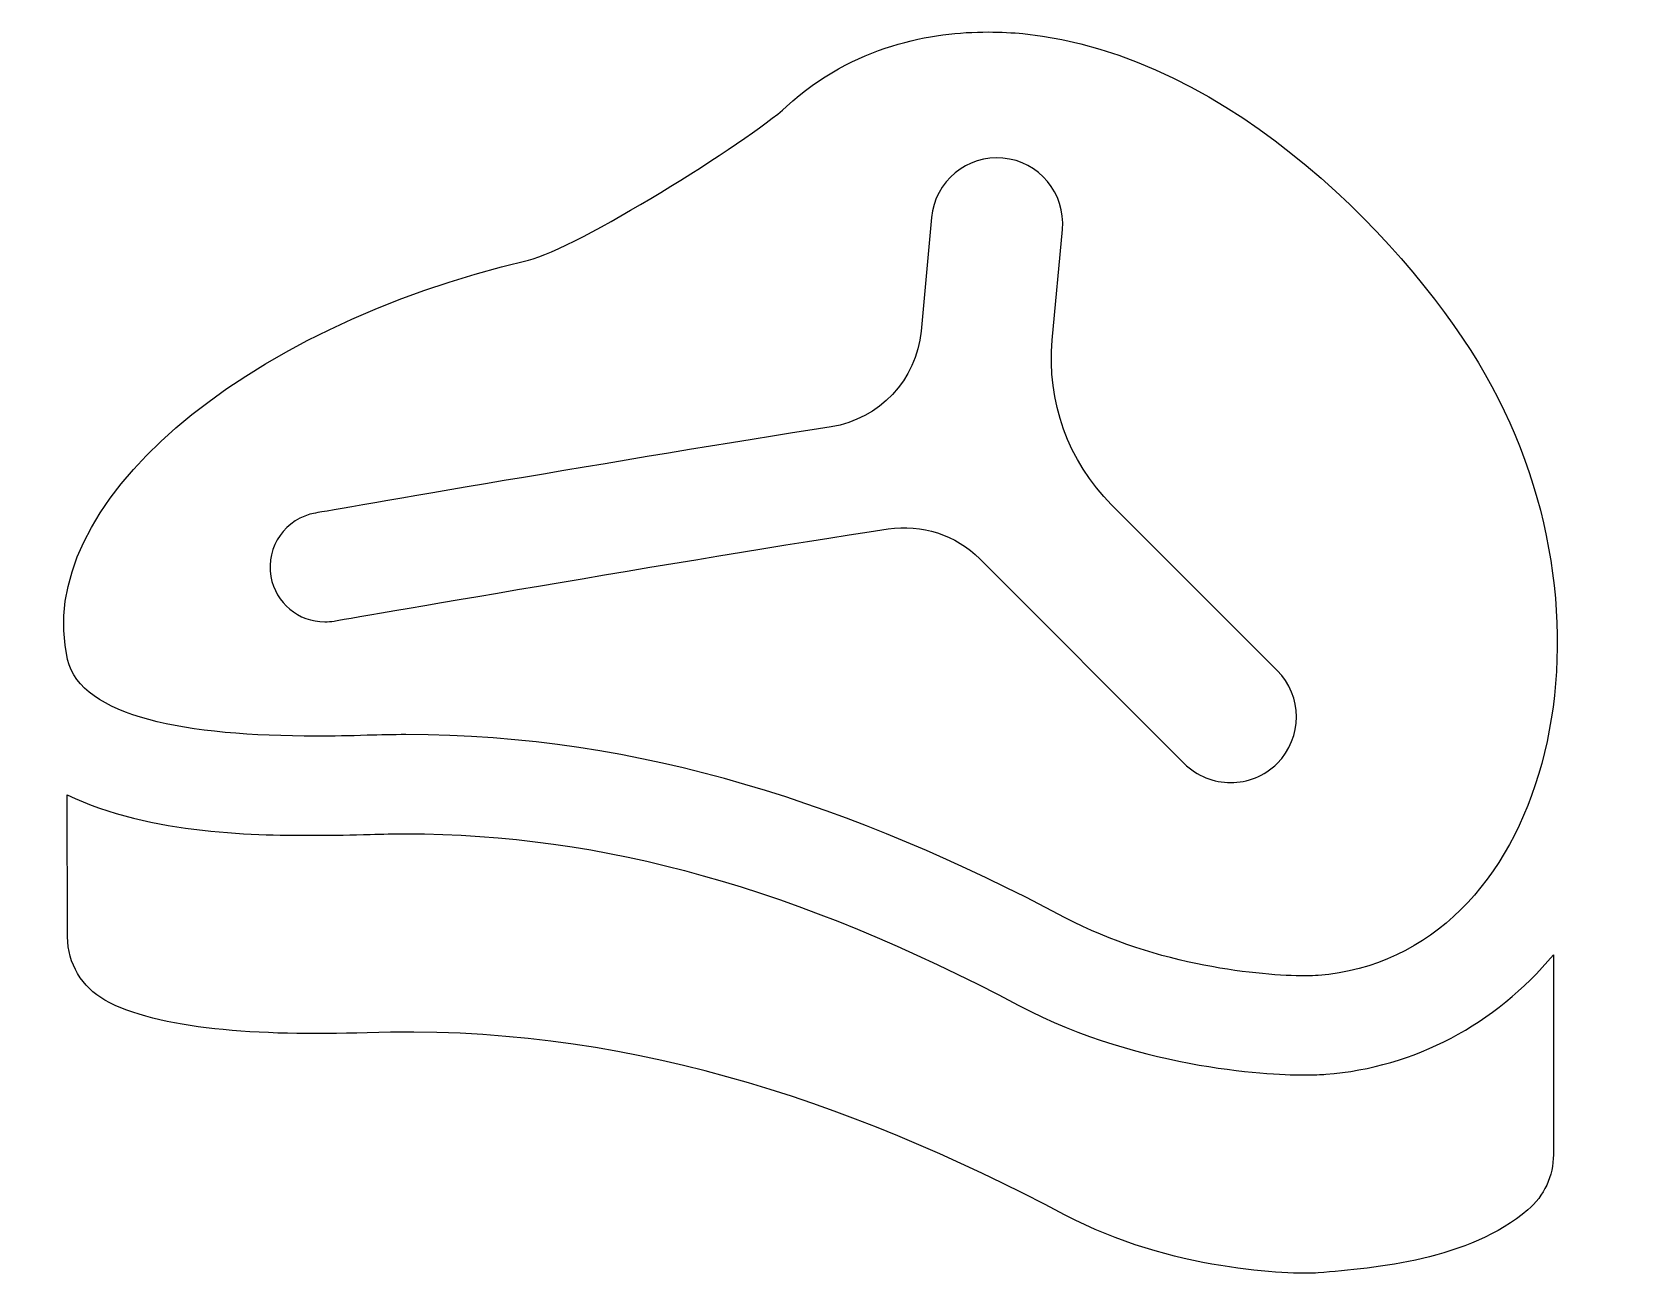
# Model space of a CAD drawing. Header units: centimetres. Extents: x -6.8 to 7.2, y -5.7 to 5.2.
import ezdxf

# ---------------------------------------------------------------- set-up
doc = ezdxf.new("R2010")
doc.units = ezdxf.units.CM
doc.header["$MEASUREMENT"] = 0
doc.layers.add('Layer 1', color=7, linetype='Continuous')

msp = doc.modelspace()

# ---------------------------------------------------------------- linework, layer by layer
at = {"layer": 'Layer 1'}
for points, knots in [([(-4.34038, -0.96279), (-4.19441, -0.96279), (-4.04529, -0.96004), (-3.89424, -0.95504), (-3.89424, -0.95504), (-3.77936, -0.9512), (-3.66511, -0.9493), (-3.5515, -0.9493), (-3.5515, -0.9493), (-1.47992, -0.9493), (0.39293, -1.57935), (2.24497, -2.55834), (2.24497, -2.55834), (3.05938, -2.98874), (3.97958, -3.06928), (4.35124, -3.06928), (4.35124, -3.06928), (4.40101, -3.06928), (4.44101, -3.06777), (4.46954, -3.06555), (4.46954, -3.06555), (6.469, -2.9064), (7.22002, -0.01953), (5.9384, 2.21651), (5.9384, 2.21651), (5.32015, 3.29538), (3.71471, 5.03612), (1.87223, 5.21186), (1.87223, 5.21186), (1.785, 5.22014), (1.6816, 5.22644), (1.56672, 5.22644), (1.56672, 5.22644), (1.08102, 5.22644), (0.3853, 5.11455), (-0.20678, 4.57041), (-0.20678, 4.57041), (-0.54338, 4.26172), (-2.05857, 3.31835), (-2.47392, 3.22135), (-2.47392, 3.22135), (-5.02565, 2.62498), (-6.84003, 1.05336), (-6.52642, -0.28887), (-6.52642, -0.28887), (-6.40689, -0.79886), (-5.47264, -0.96279), (-4.34038, -0.96279)], [0, 0, 0, 0, 0.07692308, 0.07692308, 0.07692308, 0.07692308, 0.15384615, 0.15384615, 0.15384615, 0.15384615, 0.23076923, 0.23076923, 0.23076923, 0.23076923, 0.30769231, 0.30769231, 0.30769231, 0.30769231, 0.38461538, 0.38461538, 0.38461538, 0.38461538, 0.46153846, 0.46153846, 0.46153846, 0.46153846, 0.53846154, 0.53846154, 0.53846154, 0.53846154, 0.61538462, 0.61538462, 0.61538462, 0.61538462, 0.69230769, 0.69230769, 0.69230769, 0.69230769, 0.76923077, 0.76923077, 0.76923077, 0.76923077, 0.84615385, 0.84615385, 0.84615385, 0.84615385, 1, 1, 1, 1]), ([(-4.3474, 0.99825), (-4.20572, 1.02296), (-1.57269, 1.48014), (0.18679, 1.75631), (0.18679, 1.75631), (0.61187, 1.82312), (0.93739, 2.16885), (0.97697, 2.5975), (0.97697, 2.5975), (0.97697, 2.5975), (1.06886, 3.59577), (1.06886, 3.59577), (1.06886, 3.59577), (1.0982, 3.91428), (1.38289, 4.14721), (1.69777, 4.1183), (1.69777, 4.1183), (2.01564, 4.08896), (2.24966, 3.80747), (2.2203, 3.48962), (2.2203, 3.48962), (2.2203, 3.48962), (2.1305, 2.51736), (2.1305, 2.51736), (2.1305, 2.51736), (2.08118, 1.98184), (2.27261, 1.45207), (2.65263, 1.07191), (2.65263, 1.07191), (2.65263, 1.07191), (4.10869, -0.3842), (4.10869, -0.3842), (4.10869, -0.3842), (4.33462, -0.60994), (4.33462, -0.97607), (4.10869, -1.2016), (4.10869, -1.2016), (3.99592, -1.3146), (3.84784, -1.37096), (3.69975, -1.37096), (3.69975, -1.37096), (3.55211, -1.37096), (3.40405, -1.31458), (3.29129, -1.2016), (3.29129, -1.2016), (3.29129, -1.2016), (1.49482, 0.59471), (1.49482, 0.59471), (1.49482, 0.59471), (1.28374, 0.80595), (0.9829, 0.90425), (0.68758, 0.85916), (0.68758, 0.85916), (-1.0519, 0.59302), (-4.14533, 0.05583), (-4.18231, 0.04919), (-4.18231, 0.04919), (-4.21044, 0.0443), (-4.23808, 0.04197), (-4.26571, 0.04197), (-4.26571, 0.04197), (-4.49508, 0.04197), (-4.69891, 0.20707), (-4.73934, 0.44109), (-4.73934, 0.44109), (-4.78486, 0.70318), (-4.60952, 0.95271), (-4.3474, 0.99825)], [0, 0, 0, 0, 0.05555556, 0.05555556, 0.05555556, 0.05555556, 0.11111111, 0.11111111, 0.11111111, 0.11111111, 0.16666667, 0.16666667, 0.16666667, 0.16666667, 0.22222222, 0.22222222, 0.22222222, 0.22222222, 0.27777778, 0.27777778, 0.27777778, 0.27777778, 0.33333333, 0.33333333, 0.33333333, 0.33333333, 0.38888889, 0.38888889, 0.38888889, 0.38888889, 0.44444444, 0.44444444, 0.44444444, 0.44444444, 0.5, 0.5, 0.5, 0.5, 0.55555556, 0.55555556, 0.55555556, 0.55555556, 0.61111111, 0.61111111, 0.61111111, 0.61111111, 0.66666667, 0.66666667, 0.66666667, 0.66666667, 0.72222222, 0.72222222, 0.72222222, 0.72222222, 0.77777778, 0.77777778, 0.77777778, 0.77777778, 0.83333333, 0.83333333, 0.83333333, 0.83333333, 0.88888889, 0.88888889, 0.88888889, 0.88888889, 1, 1, 1, 1]), ([(4.5376, -3.93433), (4.49275, -3.93785), (4.42976, -3.94071), (4.35125, -3.94071), (4.35125, -3.94071), (4.12485, -3.94071), (2.93962, -3.91113), (1.83776, -3.32873), (1.83776, -3.32873), (-0.10854, -2.29995), (-1.82095, -1.82071), (-3.55148, -1.82071), (-3.55148, -1.82071), (-3.65554, -1.82071), (-3.75997, -1.8224), (-3.86509, -1.82592), (-3.86509, -1.82592), (-4.02617, -1.83134), (-4.18508, -1.8342), (-4.34039, -1.8342), (-4.34039, -1.8342), (-4.81765, -1.8342), (-5.8024, -1.83415), (-6.53003, -1.47794), (-6.53003, -1.47794), (-6.53003, -1.47794), (-6.52691, -2.72786), (-6.52691, -2.72786), (-6.52691, -2.72786), (-6.52643, -2.95847), (-6.40052, -3.17146), (-6.19883, -3.28314), (-6.19883, -3.28314), (-5.73586, -3.53931), (-4.85509, -3.60143), (-3.89426, -3.56931), (-3.89426, -3.56931), (-1.68547, -3.49544), (0.29142, -4.13988), (2.24495, -5.17263), (2.24495, -5.17263), (3.16829, -5.66068), (4.22782, -5.69878), (4.46951, -5.67981), (4.46951, -5.67981), (4.97672, -5.63938), (5.79454, -5.56644), (6.31329, -5.12643), (6.31329, -5.12643), (6.45534, -5.00538), (6.5375, -4.82793), (6.5375, -4.64113), (6.5375, -4.64113), (6.5375, -4.64113), (6.5375, -2.88488), (6.5375, -2.88488), (6.5375, -2.88488), (6.02215, -3.49832), (5.32149, -3.87194), (4.5376, -3.93433)], [0, 0, 0, 0, 0.0625, 0.0625, 0.0625, 0.0625, 0.125, 0.125, 0.125, 0.125, 0.1875, 0.1875, 0.1875, 0.1875, 0.25, 0.25, 0.25, 0.25, 0.3125, 0.3125, 0.3125, 0.3125, 0.375, 0.375, 0.375, 0.375, 0.4375, 0.4375, 0.4375, 0.4375, 0.5, 0.5, 0.5, 0.5, 0.5625, 0.5625, 0.5625, 0.5625, 0.625, 0.625, 0.625, 0.625, 0.6875, 0.6875, 0.6875, 0.6875, 0.75, 0.75, 0.75, 0.75, 0.8125, 0.8125, 0.8125, 0.8125, 0.875, 0.875, 0.875, 0.875, 1, 1, 1, 1])]:
    msp.add_open_spline(points, degree=3, knots=knots, dxfattribs=at)

doc.saveas('drawing.dxf')
